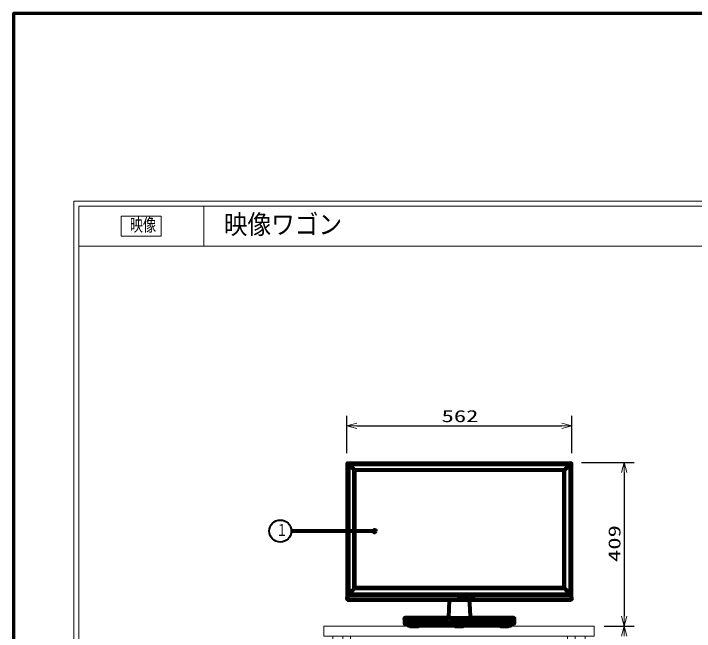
# Model space of a CAD drawing. Units: millimetres on the paper. Extents: x -1226 to 1226, y -319 to 241.
# Drawn here: x -400 to -264, y 118 to 241.5 of the extents above; entities that cross this region are included whole.
import ezdxf
from ezdxf.enums import TextEntityAlignment as Align

# ---------------------------------------------------------------- set-up
doc = ezdxf.new("R2010")
doc.units = ezdxf.units.MM
doc.linetypes.add('DASHED1', pattern=[1.8, 1.2, -0.6])
doc.linetypes.add('DOUBLE_CHAIN1', pattern=[8.8, 5, -1, 0.6, -0.6, 0.6, -1])
for name, color, linetype, lineweight in [('0-0_0', 7, 'DOUBLE_CHAIN1', 18), ('0-1_F-F_', 7, 'Continuous', 20), ('0-2_Defpoints', 2, 'Continuous', 80), ('0-3_WAKU-M', 3, 'Continuous', 30), ('0-4_(J)SP', 1, 'Continuous', 80), ('0-7_waku', 7, 'Continuous', 20), ('0-A_SYSTEM', 7, 'Continuous', 20)]:
    doc.layers.add(name, color=color, linetype=linetype, lineweight=lineweight)
doc.styles.add('ＭＳ ゴシック', font='')
doc.styles.get('ＭＳ ゴシック').set_extended_font_data('MS Gothic')

# ---------------------------------------------------------------- blocks, each defined once
blk = doc.blocks.new('_OPEN30')
at = {"layer": '0-1_F-F_'}
blk.add_line((0, 0), (-1, 0), dxfattribs=at)
blk.add_lwpolyline([(-1, 0.2679), (0, 0), (-1, -0.2679)], dxfattribs=at)
blk = doc.blocks.new('-CFT16TFF(F)')
at = {"layer": '0-0_0', "color": 134, "linetype": 'DASHED1', "lineweight": 70}
for p, q in [((19.6, -7.076), (-19.6, -7.076)), ((19.6, -10.632), (-19.6, -10.632)), ((19.6, -14.188), (-19.6, -14.188)), ((19.6, -17.744), (-19.6, -17.744)), ((19.6, -21.3), (-19.6, -21.3)), ((19.6, -24.856), (-19.6, -24.856)), ((19.6, -28.412), (-19.6, -28.412)), ((19.6, -31.968), (-19.6, -31.968)), ((19.6, -35.524), (-19.6, -35.524)), ((19.6, -39.08), (-19.6, -39.08)), ((19.6, -42.636), (-19.6, -42.636)), ((19.6, -46.192), (-19.6, -46.192)), ((19.6, -49.748), (-19.6, -49.748)), ((19.6, -53.304), (-19.6, -53.304)), ((19.6, -56.86), (-19.6, -56.86))]:
    blk.add_line(p, q, dxfattribs=at)
at = {"layer": '0-4_(J)SP', "color": 7, "lineweight": 20}
for p, q in [((-25.2, -2), (-25.2, -60.8)), ((-23.2, -60.8), (-23.2, -2)), ((-22.72, -2), (-21.2, -2)), ((-21.68, -2), (-21.68, -60.8)), ((-21.2, -2), (21.2, -2)), ((21.2, -2), (22.72, -2)), ((21.68, -60.772), (21.68, -2)), ((23.2, -2), (23.2, -60.8)), ((25.2, -2), (25.2, -60.8)), ((21.68, -3.52), (-21.68, -3.52)), ((-21.2, -60.8), (-22.72, -60.8)), ((21.2, -60.8), (-21.2, -60.8)), ((-23.901, -62.8), (-23.901, -63.056)), ((-9.501, -62.8), (-23.901, -62.8)), ((-9.501, -63.056), (-23.901, -63.056)), ((-23.201, -63.865), (-22.487, -63.865)), ((-20.347, -63.056), (-22.228, -63.056)), ((-22.228, -63.056), (-22.228, -63.776)), ((-22.127, -63.145), (-22.127, -63.625)), ((-22.127, -63.729), (-22.127, -63.95)), ((-20.471, -63.705), (-22.103, -63.705)), ((-20.527, -63.065), (-22.047, -63.065)), ((-20.583, -63.856), (-21.992, -63.856)), ((-21.687, -62.825), (-21.767, -63.065)), ((-20.807, -62.825), (-21.767, -62.825)), ((-21.756, -63.056), (-21.756, -63.776)), ((-20.887, -62.825), (-20.807, -63.065)), ((-20.819, -63.056), (-20.819, -63.776)), ((-20.447, -63.145), (-20.447, -63.625)), ((-20.447, -63.729), (-20.447, -63.95)), ((-20.347, -63.056), (-20.347, -63.776)), ((-19.374, -63.865), (-20.087, -63.865)), ((-11.768, -63.056), (-13.65, -63.056)), ((-13.65, -63.056), (-13.65, -63.776)), ((-12.004, -63.856), (-13.414, -63.856)), ((-13.177, -63.056), (-13.177, -63.776)), ((-12.24, -63.056), (-12.24, -63.776)), ((-11.768, -63.056), (-11.768, -63.776)), ((-9.501, -62.8), (-9.501, -63.117)), ((7.04, -62.8), (-7.04, -62.8)), ((-7.04, -62.8), (-7.04, -62.928)), ((7.04, -62.928), (-7.04, -62.928)), ((9.501, -62.8), (23.901, -62.8)), ((9.501, -62.8), (9.501, -63.117)), ((9.501, -63.056), (23.901, -63.056)), ((11.768, -63.056), (11.768, -63.776)), ((11.768, -63.056), (13.65, -63.056)), ((12.004, -63.856), (13.414, -63.856)), ((12.24, -63.056), (12.24, -63.776)), ((13.177, -63.056), (13.177, -63.776)), ((13.65, -63.056), (13.65, -63.776)), ((19.287, -63.856), (20, -63.856)), ((20.347, -63.056), (20.347, -63.776)), ((20.347, -63.056), (22.228, -63.056)), ((20.36, -63.136), (20.36, -63.616)), ((20.36, -63.72), (20.36, -63.94)), ((20.384, -63.696), (22.016, -63.696)), ((20.44, -63.056), (21.96, -63.056)), ((20.583, -63.856), (21.992, -63.856)), ((20.8, -62.816), (20.72, -63.056)), ((20.72, -62.816), (21.68, -62.816)), ((20.819, -63.056), (20.819, -63.776)), ((21.6, -62.816), (21.68, -63.056)), ((21.756, -63.056), (21.756, -63.776)), ((22.04, -63.136), (22.04, -63.616)), ((22.04, -63.72), (22.04, -63.94)), ((22.228, -63.056), (22.228, -63.776)), ((23.113, -63.856), (22.4, -63.856)), ((23.901, -62.8), (23.901, -63.056)), ((-22.367, -63.985), (-22.367, -71.745)), ((-22.167, -63.976), (-22.167, -66.567)), ((-20.407, -63.976), (-20.407, -66.567)), ((-20.207, -63.985), (-20.207, -71.745)), ((20.12, -63.976), (20.12, -71.736)), ((20.32, -63.966), (20.32, -66.557)), ((22.08, -63.966), (22.08, -66.557)), ((22.28, -63.976), (22.28, -71.736)), ((-23.727, -69.265), (-23.727, -66.465)), ((-22.167, -68.953), (-22.167, -66.567)), ((-20.407, -68.929), (-20.407, -66.567)), ((-18.847, -69.265), (-18.847, -66.465)), ((18.76, -69.256), (18.76, -66.456)), ((20.32, -68.92), (20.32, -66.557)), ((22.08, -68.944), (22.08, -66.557)), ((23.64, -69.256), (23.64, -66.456)), ((-22.367, -66.777), (-22.191, -66.777)), ((-20.207, -66.777), (-20.383, -66.777)), ((20.12, -66.768), (20.296, -66.768)), ((22.28, -66.768), (22.104, -66.768)), ((-20.207, -68.953), (-22.367, -68.953)), ((20.12, -68.944), (22.28, -68.944)), ((-23.201, -71.865), (-22.487, -71.865)), ((-19.374, -71.865), (-20.087, -71.865)), ((19.287, -71.856), (20, -71.856)), ((23.113, -71.856), (22.4, -71.856))]:
    blk.add_line(p, q, dxfattribs=at)
at = {"layer": '0-4_(J)SP'}
for p, q in [((-19.44, -60.772), (-19.44, -3.548)), ((-18.08, -3.548), (-18.08, -60.772)), ((18.08, -3.548), (18.08, -60.772)), ((19.44, -60.772), (19.44, -3.548))]:
    blk.add_line(p, q, dxfattribs=at)
at = {"layer": '0-4_(J)SP', "color": 7, "lineweight": 20}
for points in [[(-27, 0), (-27, -2), (27, -2), (27, 0)], [(-27, -60.8), (-27, -62.8), (27, -62.8), (27, -60.8)]]:
    blk.add_lwpolyline(points, close=True, dxfattribs=at)
for centre, radius, start, end in [((-23.201, -64.225), 0.36, 90, 173.86146), ((-22.487, -63.985), 0.12, 0, 90), ((-21.992, -63.469), 0.387, 232.44393, 307.55606), ((-21.287, -71.905), 8, 83.83904, 96.16097), ((-22.047, -63.145), 0.08, 90, 180), ((-22.047, -63.625), 0.08, 180, 270), ((-22.103, -63.729), 0.024, 90, 180), ((-21.287, -62.449), 1.407, 250.54853, 289.45147), ((-20.583, -63.469), 0.387, 232.44393, 307.55606), ((-20.527, -63.145), 0.08, 0, 90), ((-20.527, -63.625), 0.08, 270, 0), ((-20.471, -63.729), 0.024, 0, 90), ((-20.087, -63.985), 0.12, 90, 180), ((-19.374, -64.225), 0.36, 6.13855, 90), ((-13.414, -63.469), 0.387, 232.44393, 307.55606), ((-12.709, -62.449), 1.407, 250.54853, 289.45147), ((-12.004, -63.469), 0.387, 232.44393, 307.55606), ((12.004, -63.469), 0.387, 232.44393, 307.55606), ((12.709, -62.449), 1.407, 250.54853, 289.45147), ((13.414, -63.469), 0.387, 232.44393, 307.55606), ((19.287, -64.216), 0.36, 90, 173.86146), ((20, -63.976), 0.12, 360, 90), ((21.2, -71.896), 8, 83.83904, 96.16097), ((20.583, -63.469), 0.387, 232.44393, 307.55606), ((20.44, -63.136), 0.08, 90, 180), ((20.44, -63.616), 0.08, 180, 270), ((20.384, -63.72), 0.024, 90, 180), ((21.287, -62.449), 1.407, 250.54853, 289.45147), ((21.992, -63.469), 0.387, 232.44393, 307.55606), ((21.96, -63.136), 0.08, 360, 90), ((21.96, -63.616), 0.08, 270, 360), ((22.016, -63.72), 0.024, 0, 90), ((22.4, -63.976), 0.12, 90, 180), ((23.113, -64.216), 0.36, 6.13855, 90), ((10.644, -67.865), 34.4, 173.86146, 177.66756), ((-22.143, -63.976), 0.024, 96.16097, 180), ((-20.431, -63.976), 0.024, 0, 83.83904), ((-53.219, -67.865), 34.4, 2.33245, 6.13855), ((53.131, -67.856), 34.4, 173.86146, 177.66756), ((20.344, -63.966), 0.024, 96.16097, 180), ((22.056, -63.966), 0.024, 0, 83.83904), ((-10.731, -67.856), 34.4, 2.33245, 6.13855), ((-14.23, -67.865), 9.6, 171.61447, 188.38553), ((-28.345, -67.865), 9.6, 351.61446, 8.38554), ((28.257, -67.856), 9.6, 171.61447, 188.38553), ((14.143, -67.856), 9.6, 351.61446, 8.38554), ((-22.191, -66.753), 0.024, 270, 0), ((-20.383, -66.753), 0.024, 180, 270), ((20.296, -66.744), 0.024, 270, 360), ((22.104, -66.744), 0.024, 180, 270), ((10.644, -67.865), 34.4, 182.33244, 186.13854), ((-20.431, -68.929), 0.024, 270, 0), ((-53.219, -67.865), 34.4, 353.86145, 357.66755), ((53.131, -67.856), 34.4, 182.33244, 186.13854), ((20.344, -68.92), 0.024, 180, 270), ((-10.731, -67.856), 34.4, 353.86145, 357.66755), ((-23.201, -71.505), 0.36, 186.13854, 270), ((-22.487, -71.745), 0.12, 270, 0), ((-20.087, -71.745), 0.12, 180, 270), ((-19.374, -71.505), 0.36, 270, 353.86145), ((19.287, -71.496), 0.36, 186.13854, 270), ((20, -71.736), 0.12, 270, 360), ((22.4, -71.736), 0.12, 180, 270), ((23.113, -71.496), 0.36, 270, 353.86145)]:
    blk.add_arc(centre, radius, start, end, dxfattribs=at)
blk = doc.blocks.new('-TH24E300')
at = {"layer": '0-4_(J)SP'}
for p, q in [((-22.247, 32.527), (-22.247, 6.175)), ((-22.219, 32.556), (22.373, 32.556)), ((-22.106, 6.359), (-22.106, 32.344)), ((-22.077, 32.358), (-22.077, 6.331)), ((-22.049, 32.4), (22.19, 32.4)), ((-22.049, 32.371), (-20.891, 31.213)), ((22.204, 32.371), (21.031, 31.213)), ((22.233, 32.343), (22.233, 6.331)), ((22.246, 6.359), (22.246, 32.344)), ((22.402, 32.527), (22.402, 6.175)), ((22.402, 32.527), (22.416, 32.527)), ((-22.077, 6.345), (-20.919, 7.602)), ((-22.304, 6.104), (-22.261, 6.146)), ((-22.247, 6.132), (-22.275, 6.09)), ((-22.247, 6.175), (-22.261, 6.175)), ((22.191, 6.303), (-22.049, 6.303)), ((-0.035, 6.09), (0.672, 6.09)), ((22.218, 6.302), (22.218, 6.316)), ((22.416, 6.175), (22.402, 6.175)), ((22.402, 6.132), (22.43, 6.09)), ((22.416, 6.146), (22.416, 6.132)), ((-10.874, 1.512), (-10.775, 1.611)), ((-2.197, 1.653), (-10.802, 1.653)), ((-2.241, 1.611), (-10.775, 1.611)), ((-0.036, 1.625), (0.218, 1.625)), ((10.76, 1.653), (2.353, 1.653)), ((2.38, 1.61), (10.928, 1.61)), ((10.943, 1.653), (10.76, 1.653)), ((10.928, 1.61), (11.013, 1.512)), ((-10.931, 0.65), (-10.818, 0.382)), ((-10.929, 0.636), (-10.929, 0.678)), ((-10.816, 0.367), (-10.816, 0.382)), ((10.915, 0.339), (-10.773, 0.339)), ((-10.521, 0.707), (-10.535, 0.41)), ((-10.535, 0.339), (-10.535, 0.41)), ((-10.111, 0.113), (10.25, 0.113)), ((-10.11, 0.339), (-10.11, 0.113)), ((-9.997, 0.113), (-9.997, 0.339)), ((-9.716, 0.339), (-9.716, 0.07)), ((9.868, 0.07), (9.868, 0.339)), ((10.152, 0.339), (10.152, 0.113)), ((10.688, 0.41), (10.688, 0.339)), ((10.97, 0.382), (11.083, 0.65)), ((10.97, 0.382), (10.97, 0.41)), ((10.972, 0.382), (10.972, 0.367)), ((11.085, 0.678), (11.085, 0.636))]:
    blk.add_line(p, q, dxfattribs=at)
at = {"layer": '0-4_(J)SP', "color": 7, "lineweight": 20}
for points in [[(-22.402, 5.355), (-22.402, 32.625), (-22.402, 32.654), (-22.388, 32.668), (-22.36, 32.682), (-22.346, 32.696), (-22.318, 32.696), (22.473, 32.696), (22.487, 32.696), (22.515, 32.682), (22.543, 32.668), (22.543, 32.654), (22.558, 32.625), (22.558, 5.355)], [(-22.403, 5.355), (-22.403, 5.326), (-22.389, 5.298), (-22.375, 5.27), (-22.36, 5.242), (-22.332, 5.228), (-22.304, 5.214), (-22.276, 5.2), (-22.247, 5.2), (22.402, 5.2), (22.43, 5.2), (22.458, 5.214), (22.486, 5.228), (22.501, 5.242), (22.529, 5.27), (22.543, 5.298), (22.557, 5.326), (22.557, 5.355)]]:
    blk.add_lwpolyline(points, dxfattribs=at)
at = {"layer": '0-4_(J)SP'}
for points in [[(-22.318, 32.696), (-22.261, 32.626), (-22.219, 32.555)], [(22.473, 32.696), (22.416, 32.626), (22.373, 32.555)], [(-22.261, 32.527), (-22.346, 32.569), (-22.403, 32.626)], [(-22.247, 6.132), (-22.247, 6.146), (-22.261, 6.146), (-22.261, 32.541), (-22.247, 32.541), (-22.247, 32.555), (22.402, 32.555)], [(-22.064, 32.399), (-22.22, 32.555), (-22.234, 32.54), (-22.248, 32.54), (-22.248, 32.526), (-22.092, 32.371)], [(-22.091, 32.372), (-22.091, 32.358), (-22.106, 32.344), (-22.077, 32.344)], [(-22.092, 32.385), (-22.078, 32.385), (-22.064, 32.399), (-22.064, 32.371), (-22.079, 32.371), (-22.079, 32.357)], [(-22.092, 32.385), (-22.092, 32.357), (-22.078, 32.357)], [(-22.077, 32.357), (-22.063, 32.371), (22.219, 32.371), (22.219, 32.357), (22.233, 32.343)], [(-20.933, 7.659), (-20.933, 31.142), (-20.919, 31.156), (-20.919, 31.185), (-22.077, 32.343)], [(-22.064, 32.399), (-22.05, 32.399), (-22.05, 32.385)], [(22.232, 32.343), (21.074, 31.185), (21.059, 31.185), (21.031, 31.213), (21.017, 31.227), (20.975, 31.227)], [(22.219, 32.4), (22.191, 32.4), (22.191, 32.386), (22.204, 32.372), (22.219, 32.372)], [(22.231, 32.357), (22.246, 32.357), (22.246, 32.371), (22.401, 32.526), (22.401, 32.54), (22.387, 32.54), (22.373, 32.555), (22.218, 32.399), (22.231, 32.385), (22.246, 32.371)], [(22.218, 32.399), (22.218, 32.371), (22.232, 32.357)], [(22.247, 32.372), (22.247, 32.344), (22.233, 32.344), (22.233, 32.358)], [(22.402, 32.555), (22.402, 32.541), (22.416, 32.541)], [(22.416, 32.541), (22.416, 6.146), (22.402, 6.146), (22.402, 6.132)], [(22.416, 32.527), (22.486, 32.569), (22.558, 32.626)], [(-20.919, 31.185), (-20.905, 31.185), (-20.891, 31.213)], [(-20.891, 31.213), (-20.862, 31.227), (20.974, 31.227)], [(20.947, 7.616), (20.961, 7.63), (20.975, 7.644), (20.99, 7.658), (20.99, 31.128), (20.975, 31.142), (20.947, 31.17), (-20.791, 31.17), (-20.806, 31.156), (-20.819, 31.142), (-20.834, 31.128), (-20.834, 31.085)], [(20.947, 7.616), (-20.791, 7.616), (-20.805, 7.63), (-20.819, 7.644), (-20.834, 7.658), (-20.834, 31.085)], [(21.088, 31.128), (21.088, 31.142), (21.074, 31.156), (21.074, 31.185)], [(21.074, 7.602), (21.074, 7.616), (21.088, 7.644), (21.088, 31.128)], [(22.191, 6.316), (-22.049, 6.316), (-20.891, 7.574), (-20.919, 7.602), (-20.919, 7.616), (-20.933, 7.644), (-20.933, 7.659)], [(21.046, 7.574), (21.017, 7.559), (21.003, 7.559), (20.974, 7.545), (-20.82, 7.545), (-20.848, 7.559), (-20.862, 7.559), (-20.891, 7.574)], [(22.232, 6.345), (21.074, 7.602), (21.046, 7.574), (22.204, 6.316)], [(-22.402, 5.355), (-22.36, 5.398), (-22.304, 6.104)], [(22.374, 6.09), (-22.289, 6.09), (-22.303, 6.104)], [(-22.219, 6.09), (-22.275, 5.369), (-22.275, 5.326), (-22.261, 5.313), (-22.261, 5.298), (-22.247, 5.284), (-22.219, 5.284), (-22.204, 5.27), (22.36, 5.27), (22.374, 5.284), (22.402, 5.284), (22.416, 5.298), (22.416, 5.313), (22.43, 5.326), (22.43, 5.369)], [(-22.261, 6.146), (-22.261, 6.132), (22.416, 6.132)], [(-22.064, 6.33), (-22.064, 6.302), (-22.234, 6.132), (-22.248, 6.132), (-22.248, 6.174), (-22.092, 6.33)], [(-22.091, 6.331), (-22.106, 6.345), (-22.106, 6.359), (-22.077, 6.359)], [(-22.064, 6.302), (-22.079, 6.316), (-22.092, 6.316), (-22.092, 6.33), (-22.064, 6.33)], [(22.204, 6.316), (-22.049, 6.316), (-22.063, 6.33), (-22.077, 6.344)], [(-22.063, 6.303), (-22.049, 6.303), (-22.049, 6.317), (-22.063, 6.317)], [(0.671, 6.09), (0.7, 6.076), (0.714, 6.076), (0.742, 6.047), (0.756, 6.02), (0.756, 5.85), (0.742, 5.822), (0.728, 5.793), (0.714, 5.779), (0.685, 5.765), (-0.049, 5.765), (-0.077, 5.779), (-0.077, 5.793), (-0.106, 5.808), (-0.12, 5.836), (-0.12, 5.991)], [(-0.12, 5.991), (-0.12, 6.034), (-0.092, 6.062), (-0.078, 6.076), (-0.049, 6.09), (-0.035, 6.09)], [(1.434, 5.821), (1.434, 6.033), (1.448, 6.062), (1.462, 6.076), (1.476, 6.09)], [(1.759, 6.033), (1.759, 5.793), (1.745, 5.779), (1.731, 5.779), (1.717, 5.765), (1.477, 5.765), (1.462, 5.779), (1.448, 5.793), (1.448, 5.808), (1.434, 5.821)], [(1.491, 6.09), (1.717, 6.09), (1.731, 6.076), (1.759, 6.047), (1.759, 6.034)], [(2.819, 5.765), (2.607, 5.765), (2.579, 5.793), (2.579, 5.808), (2.565, 5.821), (2.565, 6.033), (2.579, 6.062), (2.579, 6.076), (2.593, 6.076), (2.607, 6.09)], [(2.621, 6.09), (2.819, 6.09), (2.833, 6.076), (2.847, 6.076), (2.861, 6.062), (2.861, 6.047), (2.875, 6.034)], [(2.876, 6.033), (2.876, 5.821), (2.861, 5.793), (2.861, 5.779), (2.847, 5.779), (2.819, 5.765)], [(22.219, 6.303), (22.191, 6.303), (22.191, 6.317), (22.219, 6.317)], [(22.233, 6.344), (22.219, 6.33), (22.204, 6.33), (22.204, 6.316)], [(22.246, 6.33), (22.218, 6.33), (22.218, 6.316)], [(22.247, 6.331), (22.247, 6.359), (22.233, 6.359)], [(22.501, 5.397), (22.501, 5.383), (22.486, 5.383), (22.486, 5.369), (22.43, 5.369), (22.373, 6.09)], [(22.374, 6.09), (22.445, 6.09), (22.459, 6.104)], [(22.558, 5.355), (22.501, 5.398), (22.459, 6.104), (22.416, 6.146)], [(-22.36, 5.397), (-22.346, 5.397), (-22.346, 5.383), (-22.332, 5.369), (-22.276, 5.369)], [(-22.359, 5.397), (-22.359, 5.369), (-22.345, 5.34), (-22.331, 5.313), (-22.317, 5.284), (-22.26, 5.256), (-22.232, 5.242), (-22.204, 5.242), (-22.204, 5.27)], [(-1.956, 5.2), (-2.055, 3.461), (-2.14, 1.794)], [(2.424, 1.596), (2.395, 1.61), (2.367, 1.625), (2.339, 1.667), (2.311, 1.724), (2.297, 1.794), (2.212, 3.461), (2.113, 5.2)], [(-10.519, 0.819), (-10.689, 0.819), (-10.703, 0.833), (-10.802, 0.735), (-10.816, 1.045), (-10.844, 1.314), (-10.873, 1.512), (-10.886, 1.554), (-10.929, 0.692), (-10.816, 0.41)], [(-10.887, 1.554), (-10.802, 1.653), (-10.774, 1.61)], [(-10.874, 1.512), (-10.775, 1.61), (-2.226, 1.61)], [(-10.773, 1.61), (-10.745, 1.412), (-10.731, 1.144), (-10.703, 0.833)], [(-1.944, 1.484), (-2.184, 1.512), (-2.311, 1.526), (-2.382, 1.554), (-2.368, 1.569), (-2.297, 1.597), (-2.283, 1.597)], [(-2.14, 1.794), (-2.14, 1.78), (-2.154, 1.709), (-2.183, 1.667), (-2.211, 1.625), (-2.239, 1.61), (-2.267, 1.596)], [(-2.128, 1.794), (-2.142, 1.78), (-2.086, 1.766), (-1.958, 1.738), (-1.718, 1.709), (-1.421, 1.681), (-0.997, 1.653), (-0.037, 1.625)], [(2.169, 1.498), (1.929, 1.469), (1.632, 1.455), (1.307, 1.427), (0.982, 1.412), (0.629, 1.398), (0.318, 1.398), (0.135, 1.385), (-0.063, 1.398), (-0.36, 1.398), (-0.629, 1.412), (-1.151, 1.427), (-1.603, 1.455), (-1.928, 1.483), (-1.943, 1.483)], [(0.218, 1.625), (0.515, 1.639), (0.839, 1.639), (1.15, 1.667), (1.588, 1.681), (1.97, 1.724), (2.125, 1.738), (2.295, 1.78), (2.281, 1.794)], [(2.422, 1.597), (2.507, 1.583), (2.535, 1.554), (2.478, 1.54), (2.351, 1.512), (2.167, 1.498)], [(2.379, 1.611), (10.928, 1.611), (11.012, 1.512)], [(10.859, 0.833), (10.873, 1.144), (10.901, 1.412), (10.929, 1.61)], [(10.929, 1.61), (10.943, 1.653), (11.042, 1.554), (11.014, 1.512), (11, 1.314), (10.972, 1.045), (10.958, 0.735)], [(10.972, 0.41), (11.085, 0.692), (11.042, 1.554)], [(-10.928, 0.636), (-10.815, 0.367), (-10.801, 0.353), (-10.801, 0.339)], [(10.97, 0.382), (-10.818, 0.382), (-10.818, 0.41)], [(10.972, 0.409), (-10.816, 0.409), (-10.802, 0.735), (-10.802, 0.72), (-10.632, 0.72), (-10.519, 0.706), (10.675, 0.706), (10.774, 0.72), (10.944, 0.72), (10.958, 0.735), (10.69, 0.409)], [(-10.519, 0.706), (-10.519, 0.819), (10.844, 0.819), (10.859, 0.834), (10.958, 0.735)], [(-9.954, 0.07), (-10.082, 0.07), (-10.096, 0.085), (-10.096, 0.099), (-10.11, 0.113)], [(-9.998, 0.113), (-9.998, 0.085), (-9.984, 0.085), (-9.984, 0.07)], [(10.251, 0.339), (10.251, 0.085), (10.237, 0.085), (10.237, 0.07), (-9.954, 0.07)], [(-9.742, 0.07), (-9.742, -0.043), (-8.131, -0.043), (-8.131, 0.07)], [(-0.798, 0.07), (-0.798, 0), (0.798, 0), (0.798, 0.07)], [(8.287, 0.07), (8.287, -0.043), (9.884, -0.043), (9.884, 0.07)], [(10.136, 0.07), (10.136, 0.085), (10.151, 0.099), (10.151, 0.113)], [(10.673, 0.82), (10.673, 0.707), (10.688, 0.41)], [(10.944, 0.339), (10.972, 0.367), (11.085, 0.636)]]:
    blk.add_lwpolyline(points, dxfattribs=at)
blk.add_lwpolyline([(22.246, 6.33), (22.246, 6.316), (22.232, 6.316), (22.218, 6.302), (22.387, 6.132), (22.401, 6.132), (22.401, 6.174)], close=True, dxfattribs=at)
blk = doc.blocks.new('U19')
at = {"layer": '0-2_Defpoints', "color": 1}
for p, q in [((0, 0), (-16.64, 0)), ((-0.249, 0.025), (0.249, 0.025)), ((-0.238, 0.075), (0.238, 0.075)), ((-0.217, 0.125), (0.217, 0.125)), ((-0.179, 0.175), (0.179, 0.175)), ((-0.109, 0.225), (0.109, 0.225)), ((-0.249, -0.025), (0.249, -0.025)), ((-0.238, -0.075), (0.238, -0.075)), ((-0.217, -0.125), (0.217, -0.125)), ((-0.179, -0.175), (0.179, -0.175)), ((-0.109, -0.225), (0.109, -0.225))]:
    blk.add_line(p, q, dxfattribs=at)
blk.add_circle((0, 0), 0.25, dxfattribs=at)

msp = doc.modelspace()

# ---------------------------------------------------------------- linework, layer by layer
at = {"layer": '0-0_0', "color": 134, "linetype": 'Continuous', "lineweight": 70}
msp.add_lwpolyline([(400, 241.479), (-400, 241.479), (-400, -318.521), (400, -318.521)], close=True, dxfattribs=at)
at = {"layer": '0-2_Defpoints', "lineweight": 40}
msp.add_circle((-346.731, 138.058), 2.2, dxfattribs=at)
at = {"layer": '0-3_WAKU-M'}
for p, q in [((-333.413, 153.651), (-333.413, 161.075)), ((-288.453, 153.651), (-288.453, 161.075)), ((-331.413, 159.075), (-290.453, 159.075)), ((-286.524, 151.764), (-276.011, 151.764)), ((-278.011, 149.764), (-278.011, 121.025)), ((-282.011, 119.025), (-276.011, 119.025)), ((-282.011, 119.025), (-276.011, 119.025))]:
    msp.add_line(p, q, dxfattribs=at)
at = {"layer": '0-7_waku'}
msp.add_lwpolyline([(-378.5, 197.009), (-378.5, 201.009), (-370.5, 201.009), (-370.5, 197.009)], close=True, dxfattribs=at)
at = {"layer": '0-A_SYSTEM', "color": 4, "lineweight": 9}
for p, q in [((-387, 203.009), (-387, -276.991)), ((387, 203.009), (-387, 203.009))]:
    msp.add_line(p, q, dxfattribs=at)
at = {"layer": '0-A_SYSTEM'}
for p, q in [((-362, 203.009), (-362, 195.009)), ((387, 195.009), (-387, 195.009))]:
    msp.add_line(p, q, dxfattribs=at)
at = {"layer": '0-A_SYSTEM', "color": 4, "lineweight": 9}
msp.add_lwpolyline([(388, 204.009), (-388, 204.009), (-388, -277.991), (388, -277.991)], dxfattribs=at)

# ---------------------------------------------------------------- block references
at = {"layer": '0-1_F-F_'}
for name, p in [('-TH24E300', (-311.011, 119.068)), ('-CFT16TFF(F)', (-311.011, 119.025))]:
    msp.add_blockref(name, p, dxfattribs=at)
at = {"layer": '0-2_Defpoints'}
msp.add_blockref('U19', (-327.891, 138.058), dxfattribs=at)
at = {"layer": '0-3_WAKU-M', "xscale": 2, "yscale": 2}
for p, rotation in [((-333.413, 159.075), 180), ((-278.011, 151.764), 90), ((-278.011, 119.025), 270), ((-278.011, 119.025), 90)]:
    msp.add_blockref('_OPEN30', p, dxfattribs=dict(at, rotation=rotation))
msp.add_blockref('_OPEN30', (-288.453, 159.075), dxfattribs=at)

# ---------------------------------------------------------------- texts
at = {"layer": '0-2_Defpoints', "style": 'ＭＳ ゴシック'}
for s, height, width, p in [('映像ワゴン', 3.849, 0.9, (-358, 196.269)), ('１', 2.405, 0.7, (-347.543, 136.346))]:
    msp.add_text(s, height=height, dxfattribs=dict(at, width=width)).set_placement(p, align=Align.BOTTOM_LEFT)
at = {"layer": '0-3_WAKU-M', "style": 'ＭＳ ゴシック', "width": 1.5}
msp.add_text('562', height=2.405, dxfattribs=at).set_placement((-314.505, 159.112), align=Align.BOTTOM_LEFT)
msp.add_text('409', height=2.405, rotation=90, dxfattribs=at).set_placement((-278.048, 131.883), align=Align.BOTTOM_LEFT)
at = {"layer": '0-7_waku', "style": 'ＭＳ ゴシック', "width": 0.75}
msp.add_text('映像', height=2.566, dxfattribs=at).set_placement((-376.776, 197.182), align=Align.BOTTOM_LEFT)

doc.saveas('drawing.dxf')
